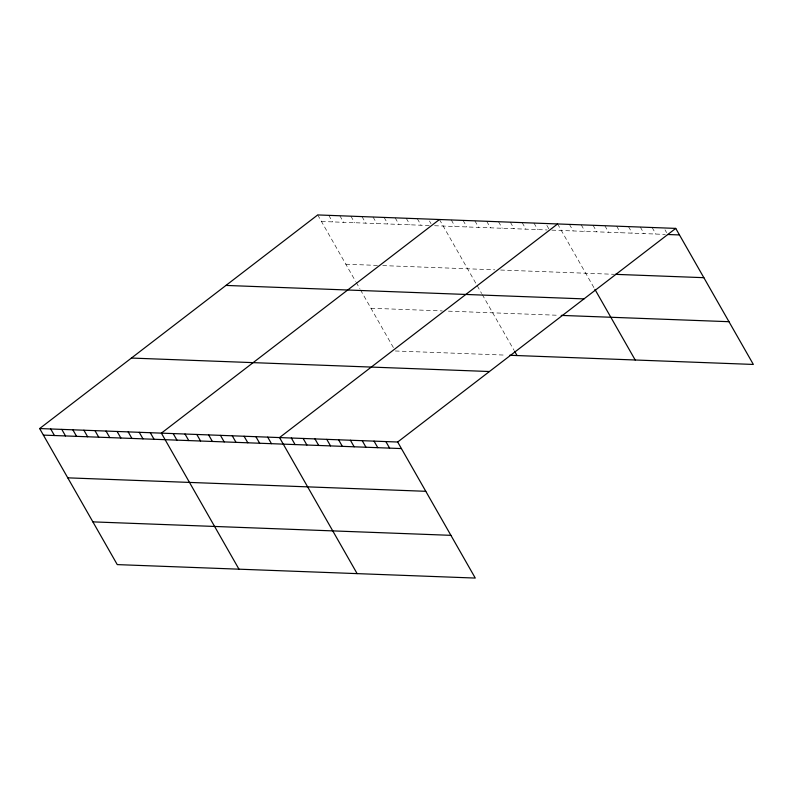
<?xml version="1.0" encoding="UTF-8"?>
<svg xmlns="http://www.w3.org/2000/svg" width="793" height="793" viewBox="0 0 793 793"><rect width="100%" height="100%" fill="white"/><g stroke="black" fill="none" stroke-linecap="round" stroke-linejoin="round"><path stroke-width="0.59" stroke-dasharray="3.96 2.97" d="M321.452 221.475L429.657 225.549M434.574 225.727L547.16 229.96M551.878 230.139L665.307 234.411M345.827 264.208L377.805 265.417M382.722 265.596L494.733 269.808M500.641 270.036L614.069 274.299M370.946 308.239L442.266 310.925M448.412 311.153L558.837 315.307M395.32 350.982L505.984 355.135M665 229.821L666.606 232.627M652.124 227.502L655.851 234.054M640.308 227.056L644.035 233.608M628.492 226.62L632.229 233.162M616.676 226.174L620.413 232.716M604.861 225.727L608.598 232.27M593.045 225.281L596.782 231.834M581.229 224.835L584.966 231.387M569.414 224.389L573.151 230.941M557.598 223.953L594.284 288.265M546.853 225.381L548.984 229.118M533.967 223.061L537.704 229.603M522.151 222.615L525.888 229.167M510.345 222.169L514.072 228.721M498.529 221.733L502.256 228.275M486.714 221.287L490.441 227.829M474.898 220.841L478.635 227.383M463.082 220.395L466.819 226.947M451.267 219.948L455.004 226.501M439.451 219.502L481.648 293.489M482.263 294.56L514.003 350.209M429.449 220.96L431.055 223.765M417.316 218.67L421.053 225.222M406.254 218.253L409.991 224.806M395.182 217.837L398.919 224.389M384.119 217.421L387.856 223.973M373.057 217.014L376.784 223.557M361.985 216.598L365.722 223.14M350.922 216.182L354.659 222.724M339.85 215.765L343.587 222.308M328.788 215.349L332.525 221.891M317.725 214.933L355.631 281.396M356.245 282.467L359.923 288.91M360.537 289.98L393.497 347.77"/><path stroke-width="1.19" d="M39.65 428.557L397.68 442.018L475.275 578.067L117.255 564.606L39.65 428.557L317.725 214.933L675.745 228.394L753.35 364.443L509.671 355.274M439.451 219.502L161.376 433.137L238.98 569.186M557.598 223.953L279.532 437.577L357.128 573.626M397.68 442.018L675.745 228.394M667.666 234.5L679.482 234.936M615.249 274.338L703.857 277.679M225.955 285.43L583.985 298.892M561.206 315.396L728.975 321.7M131.41 358.059L489.44 371.52M43.387 435.109L401.417 448.57M67.762 477.842L425.791 491.303M92.87 521.873L450.9 535.334M594.899 289.336L635.203 360.002M514.617 351.279L517.056 355.551M385.864 441.582L389.601 448.124M374.048 441.136L377.785 447.678M362.232 440.69L365.969 447.242M350.417 440.244L354.154 446.796M338.601 439.798L342.338 446.35M326.785 439.362L330.522 445.904M314.97 438.916L318.707 445.458M303.154 438.47L306.891 445.012M291.348 438.023L295.075 444.576M267.717 437.131L271.444 443.683M255.901 436.695L259.638 443.237M244.085 436.249L247.822 442.791M232.27 435.803L236.007 442.345M220.454 435.357L224.191 441.909M208.638 434.911L212.375 441.463M196.823 434.475L200.56 441.017M185.007 434.029L188.744 440.571M173.191 433.583L176.928 440.125M150.313 432.72L154.05 439.272M139.251 432.304L142.978 438.856M128.179 431.888L131.916 438.44M117.116 431.471L120.853 438.023M106.044 431.055L109.781 437.607M94.982 430.639L98.719 437.191M83.919 430.222L87.646 436.774M72.847 429.806L76.584 436.358M61.785 429.39L65.522 435.942M50.712 428.973L54.449 435.526"/></g></svg>
